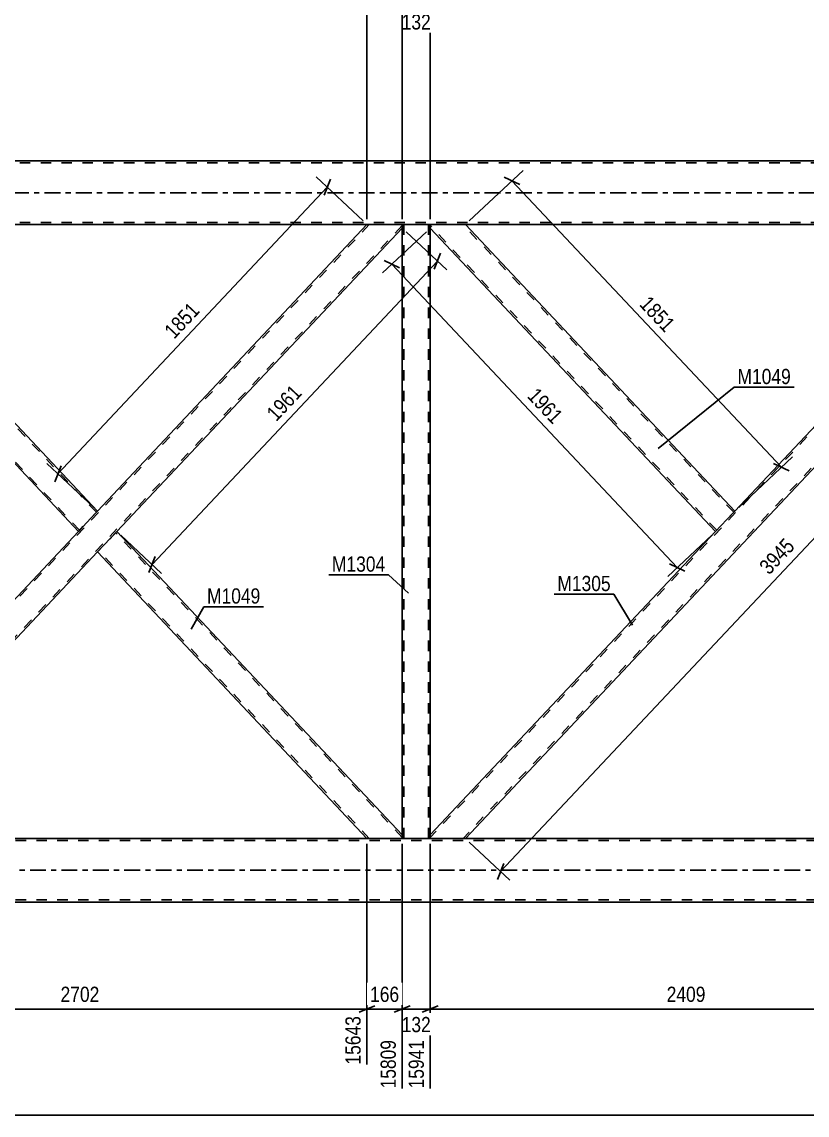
# Model space of a CAD drawing. Header units: millimetres. Extents: x -91 to 750, y -441 to 153.
# Drawn here: x 504.7 to 652.6, y -173.7 to 32.2 of the extents above; entities that cross this region are included whole.
import ezdxf

# ---------------------------------------------------------------- set-up
doc = ezdxf.new("R2010")
doc.units = ezdxf.units.MM
doc.linetypes.add('DXK_LINE_DOT2', pattern=[3.9198, 1.9599, -1.9599])
doc.linetypes.add('DXK_LINE_DOT3', pattern=[5.9187, 2.979, -0.9799, 0.9799, -0.9799])
doc.styles.add('Arial Narrow', font='ARIALN.TTF', dxfattribs={"height": 0.2})

# ---------------------------------------------------------------- blocks, each defined once
blk = doc.blocks.new('Part-761553909-5241 - 4989')
at = {"color": 2, "linetype": 'Continuous'}
for p, q in [((581.64, -6.66), (581.64, -6)), ((639, -59.95), (588.27, -6)), ((635.38, -63.8), (581.64, -6.66)), ((638.56, -60.41), (635.38, -63.8)), ((639, -59.95), (638.56, -60.41))]:
    blk.add_line(p, q, dxfattribs=at)
at = {"color": 7, "linetype": 'DXK_LINE_DOT2'}
for p, q in [((588.27, -6), (581.64, -6)), ((638.78, -60.18), (587.83, -6)), ((635.6, -63.57), (581.64, -6.19)), ((638.97, -59.98), (638.56, -60.41)), ((635.6, -63.57), (635.61, -63.55))]:
    blk.add_line(p, q, dxfattribs=at)
blk = doc.blocks.new('Part-761553909-5216 - 4989')
at = {"color": 7, "linetype": 'DXK_LINE_DOT2'}
for p, q in [((570.17, -6), (461.64, -121.41)), ((576.36, -6), (569.73, -6)), ((576.36, -6.19), (467.83, -121.6)), ((519, -59.95), (515.38, -63.8)), ((522.62, -63.8), (519, -67.65)), ((468.27, -121.6), (461.64, -121.6))]:
    blk.add_line(p, q, dxfattribs=at)
at = {"color": 2, "linetype": 'Continuous'}
for p, q in [((569.73, -6), (519, -59.95)), ((576.36, -6.66), (576.36, -6)), ((576.36, -6.66), (522.62, -63.8)), ((515.38, -63.8), (461.64, -120.94)), ((519, -67.65), (468.27, -121.6)), ((461.64, -121.6), (461.64, -120.94))]:
    blk.add_line(p, q, dxfattribs=at)
blk = doc.blocks.new('Part-761553909-5231 - 4989')
at = {"color": 7, "linetype": 'DXK_LINE_DOT2'}
for p, q in [((468.27, -6), (461.64, -6)), ((461.64, -6.48), (461.64, -6)), ((518.78, -60.18), (467.83, -6)), ((515.6, -63.57), (461.64, -6.19)), ((518.97, -59.98), (518.56, -60.41)), ((515.6, -63.57), (515.61, -63.55))]:
    blk.add_line(p, q, dxfattribs=at)
at = {"color": 2, "linetype": 'Continuous'}
for p, q in [((519, -59.95), (468.27, -6)), ((461.64, -6.66), (461.64, -6.48)), ((515.38, -63.8), (461.64, -6.66)), ((518.56, -60.41), (515.38, -63.8)), ((519, -59.95), (518.56, -60.41))]:
    blk.add_line(p, q, dxfattribs=at)
blk = doc.blocks.new('Part-761553909-5236 - 4989')
at = {"color": 7, "linetype": 'DXK_LINE_DOT2'}
for p, q in [((690.17, -6), (581.64, -121.41)), ((696.36, -6), (689.73, -6)), ((696.36, -6.48), (696.36, -6)), ((696.36, -6.19), (587.83, -121.6)), ((639, -59.95), (635.38, -63.8)), ((588.27, -121.6), (581.64, -121.6))]:
    blk.add_line(p, q, dxfattribs=at)
at = {"color": 2, "linetype": 'Continuous'}
for p, q in [((689.73, -6), (639, -59.95)), ((696.36, -6.66), (588.27, -121.6)), ((696.36, -6.66), (696.36, -6.48)), ((635.38, -63.8), (581.64, -120.94)), ((581.64, -121.6), (581.64, -120.94))]:
    blk.add_line(p, q, dxfattribs=at)
blk = doc.blocks.new('Part-761553909-5276 - 4989')
at = {"color": 7, "linetype": 'DXK_LINE_DOT2'}
for p, q in [((581.64, -6), (576.36, -6)), ((576.36, -6.66), (576.36, -6)), ((576.68, -121.6), (576.68, -6)), ((581.32, -121.6), (581.32, -6)), ((581.64, -6.66), (581.64, -6)), ((576.36, -121.6), (576.36, -120.94)), ((581.64, -121.6), (581.64, -120.94)), ((581.64, -121.6), (576.36, -121.6))]:
    blk.add_line(p, q, dxfattribs=at)
at = {"color": 2, "linetype": 'Continuous'}
for p, q in [((576.36, -120.94), (576.36, -6.66)), ((581.64, -120.94), (581.64, -6.66))]:
    blk.add_line(p, q, dxfattribs=at)
blk = doc.blocks.new('Part-761553909-5306 - 4989')
at = {"color": 2, "linetype": 'Continuous'}
for p, q in [((522.62, -63.8), (519, -67.65)), ((576.36, -120.94), (522.62, -63.8)), ((569.73, -121.6), (519, -67.65)), ((576.36, -121.6), (576.36, -120.94))]:
    blk.add_line(p, q, dxfattribs=at)
at = {"color": 7, "linetype": 'DXK_LINE_DOT2'}
for p, q in [((576.36, -121.41), (522.41, -64.03)), ((519.22, -67.42), (519.24, -67.4)), ((570.17, -121.6), (519.22, -67.42)), ((576.36, -121.6), (569.73, -121.6))]:
    blk.add_line(p, q, dxfattribs=at)
blk = doc.blocks.new('Part-761553909-5339 - 4989')
at = {"color": 7, "linetype": 'DXK_LINE_DOT2'}
for p, q in [((718, 5.6), (0, 5.6)), ((718, -5.6), (0, -5.6))]:
    blk.add_line(p, q, dxfattribs=at)
at = {"color": 2, "linetype": 'Continuous'}
for p, q in [((697, 6), (461, 6)), ((692.5, -6), (465.5, -6))]:
    blk.add_line(p, q, dxfattribs=at)
at = {"color": 7, "linetype": 'DXK_LINE_DOT3'}
blk.add_line((0, 0), (718, 0), dxfattribs=at)
blk = doc.blocks.new('Part-761553909-5344 - 4989')
at = {"color": 7, "linetype": 'DXK_LINE_DOT2'}
for p, q in [((678, -122), (-56, -122)), ((678, -121.6), (88.48, -121.6)), ((678, -133.2), (-56, -133.2)), ((678, -133.6), (-37.15, -133.6))]:
    blk.add_line(p, q, dxfattribs=at)
at = {"color": 2, "linetype": 'Continuous'}
for p, q in [((678, -121.6), (216.6, -121.6)), ((673.2, -133.6), (465.5, -133.6))]:
    blk.add_line(p, q, dxfattribs=at)
at = {"color": 7, "linetype": 'DXK_LINE_DOT3'}
blk.add_line((-56, -127.6), (678, -127.6), dxfattribs=at)
blk = doc.blocks.new('StraightDimension-761553909-6295 - 4989')
at = {"color": 7, "linetype": 'Continuous'}
for p, q in [((589, -5.31), (599.11, 4.19)), ((598.49, 1.56), (595.56, 2.92)), ((597.03, 2.24), (647.76, -51.71)), ((639.73, -59.26), (649.84, -49.75)), ((646.3, -51.02), (649.23, -52.39))]:
    blk.add_line(p, q, dxfattribs=at)
at = {"color": 0}
blk.add_wipeout([(625.86, -27.32), (628.92, -24.44), (623.09, -18.24), (620.03, -21.12)], dxfattribs=at)
at = {"color": 3, "style": 'Arial Narrow'}
blk.add_text('1851', height=2.863, rotation=-46.7591, dxfattribs=at).set_placement((620.87, -21.15))
blk = doc.blocks.new('StraightDimension-761553909-11833 - 4989')
at = {"color": 7, "linetype": 'Continuous'}
for p, q in [((581.64, -5), (581.64, 45.53)), ((689.73, -5), (689.73, 45.53)), ((583.14, 35.69), (580.14, 34.49)), ((581.64, 35.09), (689.73, 35.09)), ((688.23, 34.49), (691.23, 35.69))]:
    blk.add_line(p, q, dxfattribs=at)
at = {"color": 0, "linetype": 'Continuous'}
blk.add_wipeout([(689.13, 46.13), (684.93, 46.13), (684.93, 35.79), (689.13, 35.79)], dxfattribs=at)
at = {"color": 0}
blk.add_wipeout([(639.94, 35.84), (639.94, 40.04), (631.43, 40.04), (631.43, 35.84)], dxfattribs=at)
at = {"color": 3, "linetype": 'Continuous', "style": 'Arial Narrow'}
blk.add_text('17243', height=2.863, rotation=90.0002, dxfattribs=at).set_placement((688.53, 36.39))
at = {"color": 3, "style": 'Arial Narrow'}
blk.add_text('2702', height=2.863, dxfattribs=at).set_placement((632.03, 36.44))
blk = doc.blocks.new('StraightDimension-761553909-11834 - 4989')
at = {"color": 7, "linetype": 'Continuous'}
for p, q in [((576.36, -5), (576.36, 50.03)), ((581.64, -5), (581.64, 45.53)), ((574.86, 34.49), (577.86, 35.69)), ((576.36, 35.09), (581.64, 35.09)), ((583.14, 35.69), (580.14, 34.49))]:
    blk.add_line(p, q, dxfattribs=at)
at = {"color": 0, "linetype": 'Continuous'}
blk.add_wipeout([(581.04, 46.13), (576.84, 46.13), (576.84, 35.79), (581.04, 35.79)], dxfattribs=at)
at = {"color": 0}
blk.add_wipeout([(582.34, 30.14), (582.34, 34.34), (575.66, 34.34), (575.66, 30.14)], dxfattribs=at)
at = {"color": 3, "linetype": 'Continuous', "style": 'Arial Narrow'}
blk.add_text('14541', height=2.863, rotation=90.0002, dxfattribs=at).set_placement((580.44, 36.39))
at = {"color": 3, "style": 'Arial Narrow'}
blk.add_text('132', height=2.863, dxfattribs=at).set_placement((576.26, 30.74))
blk = doc.blocks.new('StraightDimension-761553909-10836 - 4989')
at = {"color": 7, "linetype": 'Continuous'}
for p, q in [((461.64, -122.6), (461.64, -168.7)), ((569.73, -122.6), (569.73, -164.2)), ((463.14, -153.15), (460.14, -154.35)), ((461.64, -153.75), (569.73, -153.75)), ((568.23, -154.35), (571.23, -153.15))]:
    blk.add_line(p, q, dxfattribs=at)
at = {"color": 0}
blk.add_wipeout([(519.94, -153), (519.94, -148.8), (511.43, -148.8), (511.43, -153)], dxfattribs=at)
at = {"color": 0, "linetype": 'Continuous'}
blk.add_wipeout([(569.13, -154.45), (564.93, -154.45), (564.93, -164.8), (569.13, -164.8)], dxfattribs=at)
at = {"color": 3, "style": 'Arial Narrow'}
blk.add_text('2702', height=2.863, dxfattribs=at).set_placement((512.03, -152.4))
at = {"color": 3, "linetype": 'Continuous', "style": 'Arial Narrow'}
blk.add_text('15643', height=2.863, rotation=90.0002, dxfattribs=at).set_placement((568.53, -164.2))
blk = doc.blocks.new('StraightDimension-761553909-6244 - 4989')
at = {"color": 7, "linetype": 'Continuous'}
for p, q in [((697.09, -7.35), (704.74, -14.54)), ((702.4, -14.4), (703.58, -11.39)), ((594.89, -127.83), (702.99, -12.89)), ((589, -122.29), (596.64, -129.48)), ((595.48, -126.33), (594.3, -129.34))]:
    blk.add_line(p, q, dxfattribs=at)
at = {"color": 0}
blk.add_wipeout([(651.31, -66.75), (648.25, -63.87), (642.42, -70.07), (645.48, -72.95)], dxfattribs=at)
at = {"color": 3, "style": 'Arial Narrow'}
blk.add_text('3945', height=2.863, rotation=46.7591, dxfattribs=at).set_placement((645.45, -72.1))
blk = doc.blocks.new('StraightDimension-761553909-6260 - 4989')
at = {"color": 7, "linetype": 'Continuous'}
blk.add_line((-56, -173.73), (718, -173.73), dxfattribs=at)
blk = doc.blocks.new('StraightDimension-761553909-6280 - 4989')
at = {"color": 7, "linetype": 'Continuous'}
for p, q in [((577.09, -7.35), (584.75, -14.55)), ((582.41, -14.41), (583.59, -11.4)), ((529.27, -70.05), (583, -12.91)), ((523.35, -64.49), (531.01, -71.69)), ((529.86, -68.54), (528.67, -71.55))]:
    blk.add_line(p, q, dxfattribs=at)
at = {"color": 0}
blk.add_wipeout([(558.5, -37.86), (555.44, -34.98), (549.61, -41.18), (552.67, -44.06)], dxfattribs=at)
at = {"color": 3, "style": 'Arial Narrow'}
blk.add_text('1961', height=2.863, rotation=46.7591, dxfattribs=at).set_placement((552.65, -43.21))
blk = doc.blocks.new('StraightDimension-761553909-6334 - 4989')
at = {"color": 7, "linetype": 'Continuous'}
for p, q in [((580.91, -7.35), (572.66, -15.11)), ((575.87, -14.14), (572.94, -12.78)), ((574.41, -13.46), (628.14, -70.6)), ((634.65, -64.49), (626.4, -72.25)), ((626.68, -69.92), (629.61, -71.28))]:
    blk.add_line(p, q, dxfattribs=at)
at = {"color": 0}
blk.add_wipeout([(604.74, -44.62), (607.8, -41.74), (601.97, -35.54), (598.91, -38.42)], dxfattribs=at)
at = {"color": 3, "style": 'Arial Narrow'}
blk.add_text('1961', height=2.863, rotation=-46.7591, dxfattribs=at).set_placement((599.76, -38.44))
blk = doc.blocks.new('StraightDimension-761553909-6397 - 4989')
at = {"color": 7, "linetype": 'Continuous'}
for p, q in [((569.01, -5.31), (560.19, 2.98)), ((561.67, -0.48), (562.85, 2.53)), ((511.53, -52.92), (562.26, 1.03)), ((518.27, -59.26), (509.45, -50.97)), ((512.12, -51.42), (510.94, -54.42))]:
    blk.add_line(p, q, dxfattribs=at)
at = {"color": 0}
blk.add_wipeout([(539.27, -22.33), (536.21, -19.46), (530.38, -25.66), (533.44, -28.53)], dxfattribs=at)
at = {"color": 3, "style": 'Arial Narrow'}
blk.add_text('1851', height=2.863, rotation=46.7591, dxfattribs=at).set_placement((533.41, -27.69))
blk = doc.blocks.new('StraightDimension-761553909-10833 - 4989')
at = {"color": 7, "linetype": 'Continuous'}
for p, q in [((581.64, -122.6), (581.64, -168.7)), ((678, -139.4), (678, -164.2)), ((583.14, -153.15), (580.14, -154.35)), ((581.64, -153.75), (678, -153.75)), ((676.5, -154.35), (679.5, -153.15))]:
    blk.add_line(p, q, dxfattribs=at)
at = {"color": 0}
blk.add_wipeout([(634.08, -153), (634.08, -148.8), (625.56, -148.8), (625.56, -153)], dxfattribs=at)
at = {"color": 0, "linetype": 'Continuous'}
blk.add_wipeout([(677.4, -154.45), (673.2, -154.45), (673.2, -164.8), (677.4, -164.8)], dxfattribs=at)
at = {"color": 3, "style": 'Arial Narrow'}
blk.add_text('2409', height=2.863, dxfattribs=at).set_placement((626.16, -152.4))
at = {"color": 3, "linetype": 'Continuous', "style": 'Arial Narrow'}
blk.add_text('18350', height=2.863, rotation=90.0002, dxfattribs=at).set_placement((676.8, -164.2))
blk = doc.blocks.new('StraightDimension-761553909-10834 - 4989')
at = {"color": 7, "linetype": 'Continuous'}
for p, q in [((576.36, -122.6), (576.36, -168.7)), ((581.64, -122.6), (581.64, -168.7)), ((574.86, -154.35), (577.86, -153.15)), ((576.36, -153.75), (581.64, -153.75)), ((583.14, -153.15), (580.14, -154.35))]:
    blk.add_line(p, q, dxfattribs=at)
at = {"color": 0}
blk.add_wipeout([(582.34, -158.7), (582.34, -154.5), (575.66, -154.5), (575.66, -158.7)], dxfattribs=at)
at = {"color": 0, "linetype": 'Continuous'}
blk.add_wipeout([(581.04, -158.95), (576.84, -158.95), (576.84, -169.3), (581.04, -169.3)], dxfattribs=at)
at = {"color": 3, "style": 'Arial Narrow'}
blk.add_text('132', height=2.863, dxfattribs=at).set_placement((576.26, -158.1))
at = {"color": 3, "linetype": 'Continuous', "style": 'Arial Narrow'}
blk.add_text('15941', height=2.863, rotation=90.0002, dxfattribs=at).set_placement((580.44, -168.7))
blk = doc.blocks.new('StraightDimension-761553909-10835 - 4989')
at = {"color": 7, "linetype": 'Continuous'}
for p, q in [((569.73, -122.6), (569.73, -164.2)), ((576.36, -122.6), (576.36, -168.7)), ((568.23, -154.35), (571.23, -153.15)), ((569.73, -153.75), (576.36, -153.75)), ((577.86, -153.15), (574.86, -154.35))]:
    blk.add_line(p, q, dxfattribs=at)
at = {"color": 0}
blk.add_wipeout([(576.39, -153), (576.39, -148.8), (569.71, -148.8), (569.71, -153)], dxfattribs=at)
at = {"color": 0, "linetype": 'Continuous'}
blk.add_wipeout([(575.76, -158.95), (571.56, -158.95), (571.56, -169.3), (575.76, -169.3)], dxfattribs=at)
at = {"color": 3, "style": 'Arial Narrow'}
blk.add_text('166', height=2.863, dxfattribs=at).set_placement((570.31, -152.4))
at = {"color": 3, "linetype": 'Continuous', "style": 'Arial Narrow'}
blk.add_text('15809', height=2.863, rotation=90.0002, dxfattribs=at).set_placement((575.16, -168.7))
blk = doc.blocks.new('StraightDimension-761553909-11835 - 4989')
at = {"color": 7, "linetype": 'Continuous'}
for p, q in [((576.36, -5), (576.36, 50.03)), ((569.73, -5), (569.73, 45.53)), ((568.23, 34.49), (571.23, 35.69)), ((569.73, 35.09), (576.36, 35.09)), ((577.86, 35.69), (574.86, 34.49))]:
    blk.add_line(p, q, dxfattribs=at)
at = {"color": 0}
blk.add_wipeout([(576.39, 35.84), (576.39, 40.04), (569.71, 40.04), (569.71, 35.84)], dxfattribs=at)
at = {"color": 0, "linetype": 'Continuous'}
blk.add_wipeout([(575.76, 50.63), (571.56, 50.63), (571.56, 40.29), (575.76, 40.29)], dxfattribs=at)
at = {"color": 3, "linetype": 'Continuous', "style": 'Arial Narrow'}
blk.add_text('14409', height=2.863, rotation=90.0002, dxfattribs=at).set_placement((575.16, 40.89))
at = {"color": 3, "style": 'Arial Narrow'}
blk.add_text('166', height=2.863, dxfattribs=at).set_placement((570.31, 36.44))
blk = doc.blocks.new('StraightDimension-761553909-11836 - 4989')
at = {"color": 7, "linetype": 'Continuous'}
for p, q in [((461.64, -5), (461.64, 45.53)), ((569.73, -5), (569.73, 45.53)), ((463.14, 35.69), (460.14, 34.49)), ((461.64, 35.09), (569.73, 35.09)), ((568.23, 34.49), (571.23, 35.69))]:
    blk.add_line(p, q, dxfattribs=at)
at = {"color": 0, "linetype": 'Continuous'}
blk.add_wipeout([(569.13, 46.13), (564.93, 46.13), (564.93, 35.79), (569.13, 35.79)], dxfattribs=at)
at = {"color": 0}
blk.add_wipeout([(519.94, 35.84), (519.94, 40.04), (511.43, 40.04), (511.43, 35.84)], dxfattribs=at)
at = {"color": 3, "linetype": 'Continuous', "style": 'Arial Narrow'}
blk.add_text('14243', height=2.863, rotation=90.0002, dxfattribs=at).set_placement((568.53, 36.39))
at = {"color": 3, "style": 'Arial Narrow'}
blk.add_text('2702', height=2.863, dxfattribs=at).set_placement((512.03, 36.44))
blk = doc.blocks.new('Mark-761553909-5232 - 4989')
at = {"color": 0}
blk.add_wipeout([(615.63, -75.02), (615.63, -72.02), (605.58, -72.02), (605.58, -75.02)], dxfattribs=at)
blk.add_wipeout([(615.63, -75.02), (615.63, -72.02), (605.58, -72.02), (605.58, -75.02)], dxfattribs=at)
at = {"color": 30, "linetype": 'Continuous'}
for p in [(604.98, -75.62), (619.7, -81.45)]:
    blk.add_line(p, (616.23, -75.62), dxfattribs=at)
at = {"color": 3, "style": 'Arial Narrow'}
blk.add_text('M1305', height=2.863, dxfattribs=at).set_placement((605.58, -75.02))
blk = doc.blocks.new('Mark-761553909-5237 - 4989')
at = {"color": 0}
blk.add_wipeout([(649.56, -36.04), (649.56, -33.04), (639.5, -33.04), (639.5, -36.04)], dxfattribs=at)
blk.add_wipeout([(649.56, -36.04), (649.56, -33.04), (639.5, -33.04), (639.5, -36.04)], dxfattribs=at)
at = {"color": 30, "linetype": 'Continuous'}
for p, q in [((624.55, -48.17), (638.9, -36.64)), ((638.9, -36.64), (650.16, -36.64))]:
    blk.add_line(p, q, dxfattribs=at)
at = {"color": 3, "style": 'Arial Narrow'}
blk.add_text('M1049', height=2.863, dxfattribs=at).set_placement((639.5, -36.04))
blk = doc.blocks.new('Mark-761553909-5272 - 4989')
at = {"color": 0}
blk.add_wipeout([(573.18, -71.37), (573.18, -68.37), (563.13, -68.37), (563.13, -71.37)], dxfattribs=at)
blk.add_wipeout([(573.18, -71.37), (573.18, -68.37), (563.13, -68.37), (563.13, -71.37)], dxfattribs=at)
at = {"color": 30, "linetype": 'Continuous'}
for p in [(562.53, -71.97), (577.52, -75.42)]:
    blk.add_line(p, (573.78, -71.97), dxfattribs=at)
at = {"color": 3, "style": 'Arial Narrow'}
blk.add_text('M1304', height=2.863, dxfattribs=at).set_placement((563.13, -71.37))
blk = doc.blocks.new('Mark-761553909-5302 - 4989')
at = {"color": 0}
blk.add_wipeout([(549.66, -77.38), (549.66, -74.38), (539.61, -74.38), (539.61, -77.38)], dxfattribs=at)
blk.add_wipeout([(549.66, -77.38), (549.66, -74.38), (539.61, -74.38), (539.61, -77.38)], dxfattribs=at)
at = {"color": 30, "linetype": 'Continuous'}
for p, q in [((536.6, -82.22), (539.01, -77.98)), ((539.01, -77.98), (550.26, -77.98))]:
    blk.add_line(p, q, dxfattribs=at)
at = {"color": 3, "style": 'Arial Narrow'}
blk.add_text('M1049', height=2.863, dxfattribs=at).set_placement((539.61, -77.38))

msp = doc.modelspace()

# ---------------------------------------------------------------- block references
for name in ['Part-761553909-5339 - 4989', 'Part-761553909-5216 - 4989', 'Part-761553909-5231 - 4989', 'Part-761553909-5276 - 4989', 'Part-761553909-5241 - 4989', 'Part-761553909-5236 - 4989', 'Part-761553909-5306 - 4989', 'Part-761553909-5344 - 4989']:
    msp.add_blockref(name, (0, 0))

# ---------------------------------------------------------------- next in the draw order: block references
for name in ['StraightDimension-761553909-6295 - 4989', 'StraightDimension-761553909-10836 - 4989']:
    msp.add_blockref(name, (0, 0))

# ---------------------------------------------------------------- next in the draw order: block references
for name in ['StraightDimension-761553909-11833 - 4989', 'StraightDimension-761553909-6244 - 4989']:
    msp.add_blockref(name, (0, 0))

# ---------------------------------------------------------------- next in the draw order: block references
for name in ['StraightDimension-761553909-11834 - 4989', 'StraightDimension-761553909-6260 - 4989']:
    msp.add_blockref(name, (0, 0))

# ---------------------------------------------------------------- next in the draw order: block references
for name in ['StraightDimension-761553909-6280 - 4989', 'Mark-761553909-5302 - 4989', 'StraightDimension-761553909-10833 - 4989']:
    msp.add_blockref(name, (0, 0))

# ---------------------------------------------------------------- next in the draw order: block references
for name in ['StraightDimension-761553909-6397 - 4989', 'StraightDimension-761553909-6334 - 4989', 'StraightDimension-761553909-10834 - 4989']:
    msp.add_blockref(name, (0, 0))

# ---------------------------------------------------------------- next in the draw order: block references
for name in ['StraightDimension-761553909-11835 - 4989', 'Mark-761553909-5237 - 4989', 'Mark-761553909-5272 - 4989', 'Mark-761553909-5232 - 4989', 'StraightDimension-761553909-10835 - 4989']:
    msp.add_blockref(name, (0, 0))

# ---------------------------------------------------------------- next in the draw order: block references
msp.add_blockref('StraightDimension-761553909-11836 - 4989', (0, 0))

doc.saveas('drawing.dxf')
